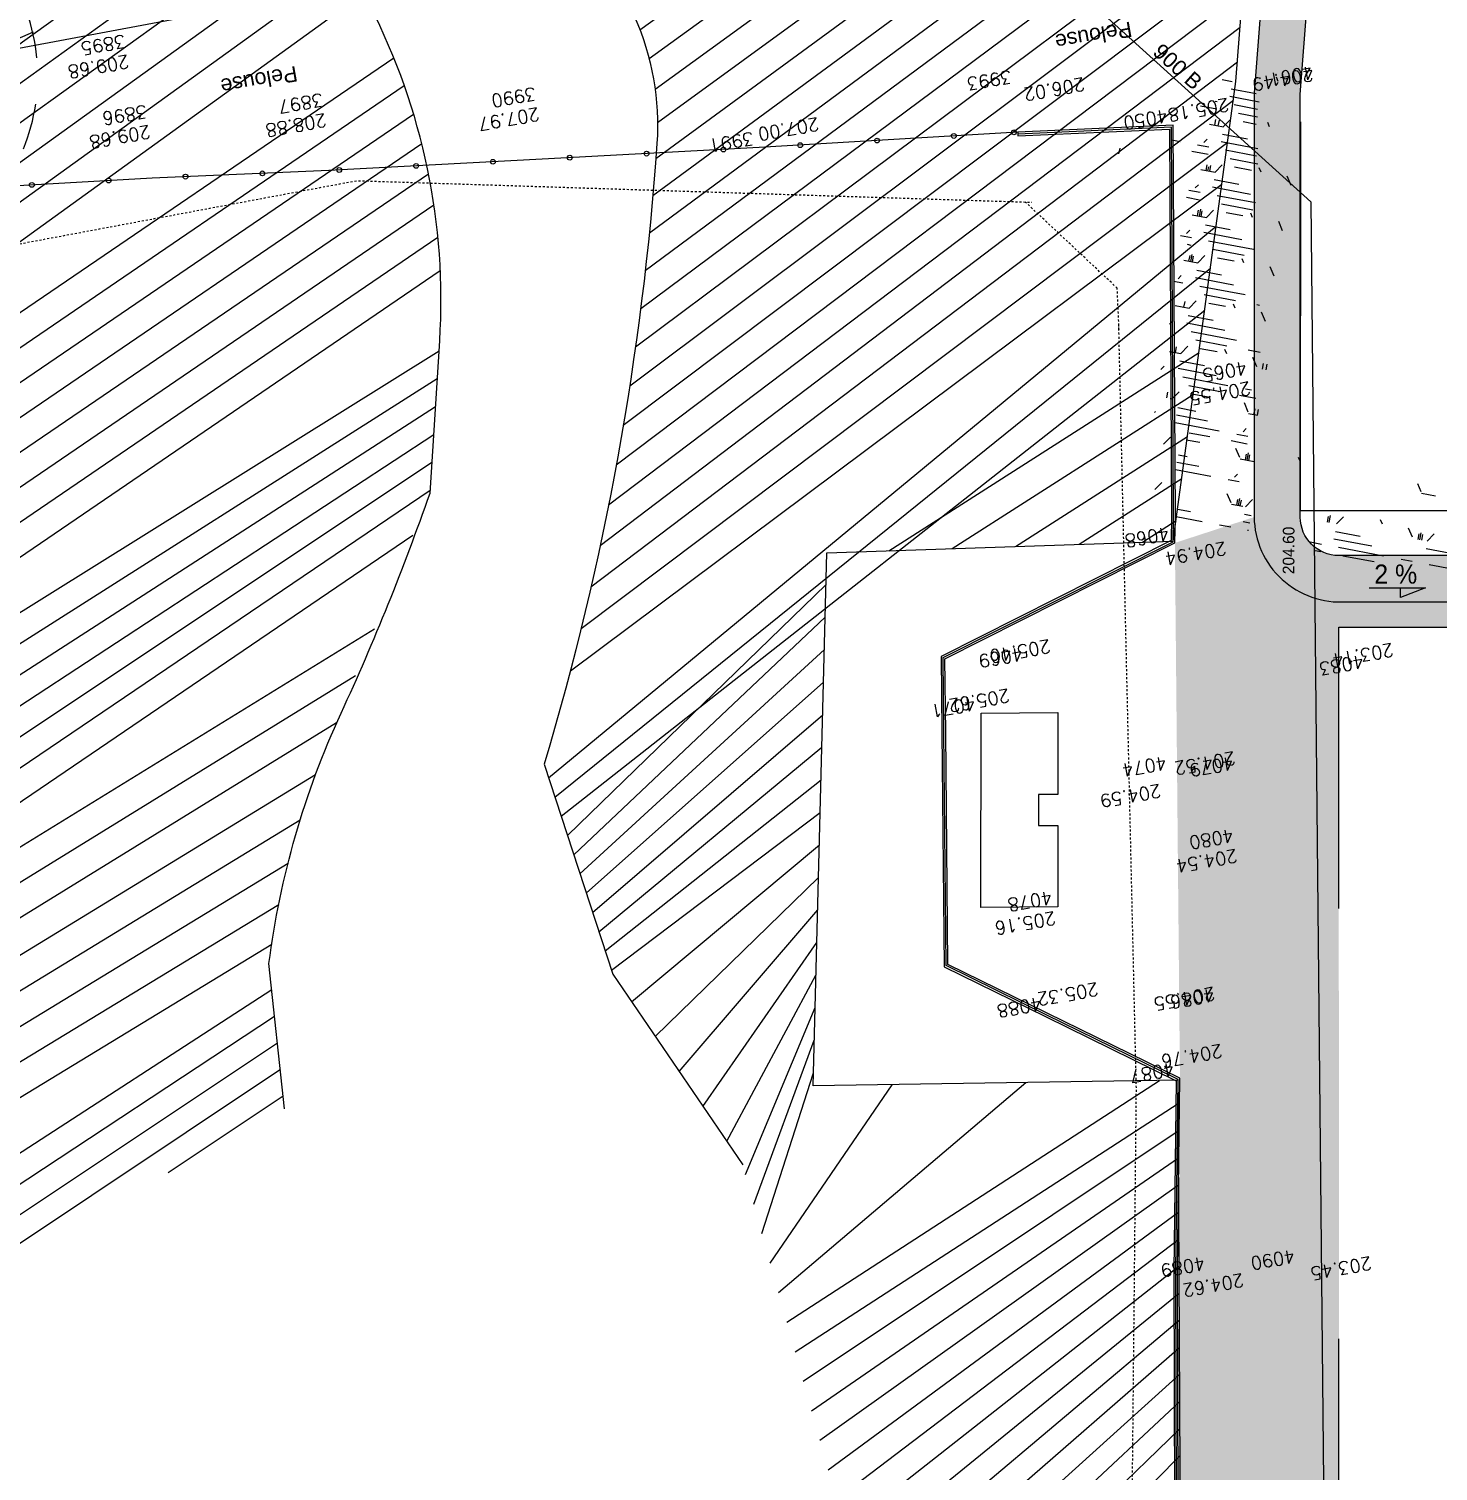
# Model space of a CAD drawing. Extents: x -2313930 to 3286427, y -3858277 to 2572692.
# Drawn here: x 421572 to 458203, y -364023 to -326535 of the extents above; entities that cross this region are included whole.
import ezdxf
from ezdxf.enums import TextEntityAlignment as Align
from ezdxf.lldxf.tags import DXFTag

# ---------------------------------------------------------------- set-up
doc = ezdxf.new("R2010")
doc.units = 0
doc.linetypes.add('STYLE_01', pattern=[0.41664, 0.20828, -0.20836])
doc.layers.add('_GAZELEC-RESERVATION 2', color=132, linetype='Continuous', lineweight=18)
doc.layers.add('Fond topo - P', color=252, linetype='Continuous', lineweight=50)
for name, color, linetype in [('AEP_SSL', 252, 'Continuous'), ('DWG_280-140115-P - ALTEA-CANA', 252, 'Continuous'), ('DWG_280-140115-P - G GEOM-BAT_HAC', 252, 'Continuous'), ('Fond topo - CLO_LEG', 252, 'Continuous'), ('Fond topo - CLO_MUR', 252, 'Continuous'), ('Fond topo - ESPACE_BOISE', 252, 'Continuous'), ('Fond topo - VEG', 252, 'Continuous'), ('Fond topo - VEG_TXT', 252, 'Continuous'), ('Fond topo - Z_500', 252, 'Continuous'), ('prlm-VRD', 2, 'Continuous'), ('SA - bât C', 252, 'Continuous'), ('SA - béton balayé', 252, 'Continuous'), ('SA - clôture', 252, 'DIVISE2'), ('SA - couvre sol', 252, 'Continuous'), ('SA - EBC', 252, 'Continuous'), ('SA - emmarchements', 252, 'Continuous'), ('SA - limite revêtement', 252, 'Continuous')]:
    doc.layers.add(name, color=color, linetype=linetype)
for name, color, linetype, plot in [('Fond topo - N', 252, 'Continuous', False), ('Fond topo - NCACHE', 252, 'Continuous', False), ('Fond topo - ZCACHE', 252, 'Continuous', False)]:
    doc.layers.add(name, color=color, linetype=linetype, plot=plot)
doc.styles.add('2000_ARIAL', font='arial.ttf', dxfattribs={"height": 0.400000006})
doc.styles.add('Arial', font='arial.ttf')
doc.styles.add('SIMPLEX', font='simplex_.ttf', dxfattribs={"height": 1.25})
doc.styles.add('Tronçons', font='arial.ttf', dxfattribs={"height": 0.25})
tags = doc.linetypes.add('DIVISE2', pattern=[15.874999761581421, 6.349999904632568, -3.174999952316284, 0, -3.174999952316284, 0, -3.174999952316284]).pattern_tags.tags
tags[14:15] = [DXFTag(74, 4), DXFTag(75, 0), DXFTag(340, '0'), DXFTag(46, 0.0), DXFTag(50, 0.0), DXFTag(44, 0.0), DXFTag(45, 0.0)]
tags[12:13] = [DXFTag(74, 4), DXFTag(75, 0), DXFTag(340, '0'), DXFTag(46, 0.0), DXFTag(50, 0.0), DXFTag(44, 0.0), DXFTag(45, 0.0)]
tags[10:11] = [DXFTag(74, 4), DXFTag(75, 0), DXFTag(340, '0'), DXFTag(46, 0.0), DXFTag(50, 0.0), DXFTag(44, 0.0), DXFTag(45, 0.0)]
tags[8:9] = [DXFTag(74, 4), DXFTag(75, 0), DXFTag(340, '0'), DXFTag(46, 0.0), DXFTag(50, 0.0), DXFTag(44, 0.0), DXFTag(45, 0.0)]
tags[6:7] = [DXFTag(74, 4), DXFTag(75, 0), DXFTag(340, '0'), DXFTag(46, 0.0), DXFTag(50, 0.0), DXFTag(44, 0.0), DXFTag(45, 0.0)]
tags[4:5] = [DXFTag(74, 4), DXFTag(75, 0), DXFTag(340, '0'), DXFTag(46, 0.0), DXFTag(50, 0.0), DXFTag(44, 0.0), DXFTag(45, 0.0)]
tags = doc.linetypes.add('L1', pattern=[1.0000000298023224, 0.6000000238418579, -0.4000000059604645]).pattern_tags.tags
tags[6:7] = [DXFTag(74, 4), DXFTag(75, 0), DXFTag(340, '0'), DXFTag(46, 0.0), DXFTag(50, 0.0), DXFTag(44, 0.0), DXFTag(45, 0.0)]
tags[4:5] = [DXFTag(74, 4), DXFTag(75, 0), DXFTag(340, '0'), DXFTag(46, 0.0), DXFTag(50, 0.0), DXFTag(44, 0.0), DXFTag(45, 0.0)]
tags = doc.linetypes.add('L16', pattern=[0.37500001490116125, 0.300000011920929, -0.07500000298023224]).pattern_tags.tags
tags[6:7] = [DXFTag(74, 4), DXFTag(75, 0), DXFTag(340, '0'), DXFTag(46, 0.0), DXFTag(50, 0.0), DXFTag(44, 0.0), DXFTag(45, 0.0)]
tags[4:5] = [DXFTag(74, 4), DXFTag(75, 0), DXFTag(340, '0'), DXFTag(46, 0.0), DXFTag(50, 0.0), DXFTag(44, 0.0), DXFTag(45, 0.0)]
pattern_1 = [(349.2763985886067, (-277130161.1279894, -473864756.7787022), (22.32856350872324, 117.9043497231417), [37.5000005625, -202.5000030375]), (79.27639858860677, (-277130147.3110734, -473864759.3953308), (-235.8086994462835, 44.65712701744649), [15.000000225, -105.000001575]), (79.27639858860677, (-277130138.0997961, -473864761.1397498), (-235.8086994462835, 44.65712701744649), [15.000000225, -105.000001575]), (79.27639858860677, (-277130142.7054347, -473864760.2675403), (-235.8086994462835, 44.65712701744649), [18.75000028125, -101.25000151875]), (112.9664661186067, (-277130151.916716, -473864758.5231205), (-191.1515722884832, 280.4658259369293), [12.00000018, -420.7461593111922]), (45.58633105860677, (-277130133.4941673, -473864762.0119574), (22.32856353476547, 117.9043498154048), [12.00000018, -420.7461593111923]), (45.58633105860677, (-277130124.2828801, -473864763.7563783), (22.32856353476547, 117.9043498154048), [26.00000039, -406.6661590999923]), (112.9664661186067, (-277130161.1279894, -473864756.7787022), (-191.1515722884832, 280.4658259369293), [26.00000039, -406.6661590999922]), (349.2763985886067, (-277130073.3609553, -473864750.4999832), (22.32856350872324, 117.9043497231417), [44.42455106636825, -195.5754525336318]), (349.2763985886067, (-277130085.1249766, -473864728.4255323), (22.32856350872324, 117.9043497231417), [82.81008944215131, -56.09585564143782, 43.07431864611476, -58.01973967029608]), (349.2763985886067, (-277130096.7337571, -473864706.3804808), (22.32856350872324, 117.9043497231417), [119.4799495921992, -46.28746189431191, 29.47870124218051, -44.75389087130835]), (349.2763985886067, (-277130108.4191755, -473864684.3209158), (22.32856350872324, 117.9043497231417), [100.4611429069171, -139.5388606930829]), (349.2763985886067, (-277130104.5097786, -473864665.2146754), (22.32856350872324, 117.9043497231417), [65.56973938354608, -174.4302642164539])]
pattern_2 = [(34.27639858860678, (-277130161.1279894, -473864756.7787022), (-42.238928459823, 61.97477650275113), [])]

# ---------------------------------------------------------------- blocks, each defined once
blk = doc.blocks.new('CLOLEG')
at = {"ltscale": 2}
blk.add_circle((0, 0), 0.0625, dxfattribs=at)
blk = doc.blocks.new('PTOPO')
at = {"layer": 'Fond topo - NCACHE', "style": 'SIMPLEX'}
blk.add_attdef('MAT', text='', height=0.34, dxfattribs=at).set_placement((0.09999999986030161, -0.09999999962747097), align=Align.TOP_LEFT)
at = {"layer": 'Fond topo - ZCACHE', "style": 'SIMPLEX'}
blk.add_attdef('ALT', (0.09999999986030161, 0.09999999962747097), '', height=0.34, dxfattribs=at)
blk = doc.blocks.new('VEG12')
at = {"ltscale": 2}
for p, q in [((0.01815258799999997, 0.057406781), (0.100441039, 0.47293725)), ((0.05749608, 0.253444298), (0.145517598, 0.414706841)), ((0.037902722, 0.15845596), (-0.06593155700000003, 0.344147082)), ((-0.158788295, 0.086017079), (-0.245985314, 0.284587218)), ((0.04981112299999996, 0.033821695), (0.391570728, 0.285894318)), ((0.143890955, 0.107467204), (0.230033352, 0.253971609)), ((0.2917471699999999, 0.208620217), (0.392372872, 0.233301274)), ((-0.05229389700000003, 0.02983962500000001), (-0.383643778, 0.204631851)), ((-0.25001839, 0.135126714), (-0.3755999820000001, 0.091127132)), ((0.122915307, -0.02992704099999999), (0.317230371, 0.05540147100000001)), ((-0.05265807700000003, -0.029192154), (-0.412380265, -0.256628677)), ((0.057557527, -0.01766878999999999), (0.411943876, -0.08413611500000001)), ((-0.09359106700000003, -0.049762263), (-0.2956446150000001, -0.04653133200000001)), ((0.01825986499999999, -0.057372749), (0.107637982, -0.4128258760000001)), ((0.184132294, -0.04763066399999999), (0.323120213, -0.192805613)), ((-0.151821475, -0.09483882200000002), (-0.2999525240000001, -0.315936062)), ((0.02259491799999996, -0.07955337300000001), (0.001649748999999978, -0.36183712)), ((0.05371548199999998, -0.188497704), (0.197263789, -0.356749422))]:
    blk.add_line(p, q, dxfattribs=at)
for start, end in [(90, 103.8461539085843), (62.30769199853572, 76.15384597947835), (117.6923078993823, 131.5384619204946), (34.61538499867542, 48.46153799321151), (145.3846149358338, 159.2307690506909), (6.923076979206323, 20.76923090842763), (173.0769230068974, 186.9230769931026), (339.2307689837768, 353.0769230207937), (200.7692310571047, 214.6153850641662), (311.5384620067885, 325.3846150013246), (228.4615380795054, 242.3076921006177), (283.8461540205217, 297.6923080014643), (256.1538460914157, 270)]:
    blk.add_arc((0, 0), 0.496982058, start, end, dxfattribs=at)
blk = doc.blocks.new('A$C1F970F0F')
at = {"layer": 'SA - béton balayé'}
h = blk.add_hatch(dxfattribs=at)
h.set_pattern_fill('BETON_BALAYE', color=256, scale=49.99999999999999, angle=-10.72360141139323, style=0, pattern_type=2)
h.set_pattern_definition([(349.2763985886067, (-277130161.1279894, -473864756.7787022), (117.3825536141096, 28.65896207176165), [749.9999999999999, -99.99999999999999, 250, -49.99999999999999]), (349.2763985886067, (-277130091.1375459, -473864744.5890418), (-36.75306622226226, 74.64222748057564), [150, -16.5, 299.9999999999999, -37.49999999999999]), (349.2763985886067, (-277130128.6565508, -473864719.6726964), (261.6928111209335, -15.46358973923611), [399.9999999999999, -69.99999999999999, 200, -49.99999999999999])])
edge = h.paths.add_edge_path()
edge.add_line((-3029.358420432381, 2725.663300409979), (-3176.503412120477, 2699.68824411886))
edge.add_line((-3176.503412120477, 2699.68824411886), (-3197.938926788104, 2817.762816654752))
edge.add_line((-3197.938926788104, 2817.762816654752), (-2585.414526747907, 2927.205998263748))
edge.add_line((-2585.414526747906, 2927.205998263748), (-2578.826355698741, 2888.03185968563))
edge.add_line((-2578.826355698741, 2888.03185968563), (-1904.134724859205, 2936.930201529326))
edge.add_line((-1904.134724859205, 2936.930201529326), (-556.7846852388789, 3176.476094804919))
edge.add_arc((-574.2892230096678, 3274.932131851878), 100.0000003678063, 280.0812987824421, 378.0302388281741)
edge.add_arc((1605.009413828708, 4000.887508871435), 2197.033974330638, 193.9407361550014, 198.4415558139132, ccw=False)
edge.add_line((-527.3118890800722, 3471.582166447442), (-688.4548001430187, 4457.417421807394))
edge.add_arc((-1789.293175567613, 4303.567778650573), 1111.537152553589, 7.955943186170549, 45.96465422619263)
edge.add_arc((19.33927830369248, 6251.945001042874), 1547.302139566071, 192.879059078743, 227.9674271135737, ccw=False)
edge.add_line((-1489.03695480859, 5907.060889278498), (-1560.044395075191, 6307.792480241876))
edge.add_line((-1560.044395075191, 6307.792480241875), (-1284.318385454477, 6356.528171834126))
edge.add_line((-1284.318385454477, 6356.528171834125), (-1215.319194815332, 5966.159823136683))
edge.add_arc((19.3392790080029, 6251.94500138343), 1267.302140410601, 193.0326782619799, 228.1653141634967)
edge.add_arc((-1789.293174348239, 4303.567779083163), 1391.537151259583, 7.955943178051314, 46.18746477798038, ccw=False)
edge.add_line((-411.1498586048565, 4496.172671736105), (-275.2797675438888, 3639.964293068523))
edge.add_arc((3153.449018752114, 4499.098145884332), 3534.726590138055, 194.066934089328, 205.9179933813439)
edge.add_arc((1360.60453142281, 3627.843744498979), 1541.393806160593, 205.917993299705, 223.4935397732298)
edge.add_arc((5328.644473156121, 7392.522830198402), 7011.142392459067, 223.4935397712739, 227.6166324867172)
edge.add_line((602.5175779411827, 2213.735113210599), (898.3231051051232, 2004.633868360899))
edge.add_line((898.3231051051231, 2004.633868360899), (847.6940603821262, 1728.843869632567))
edge.add_arc((1998.283496401869, 4025.384621252822), 2568.648569604794, 204.8031901930446, 243.3886814322684, ccw=False)
edge.add_arc((-512.7503180231788, 2859.286821588871), 199.9999996293523, 26.27723080957601, 100.08129874951)
edge.add_line((-547.7593932520969, 3056.198894580915), (-1889.254979973833, 2817.69386697183))
edge.add_line((-1889.254979973833, 2817.69386697183), (-1913.538162964921, 2815.933940840666))
edge.add_line((-1913.538162964921, 2815.933940840666), (-2036.659527240996, 1231.702232686619))
edge.add_line((-2036.659527240996, 1231.702232686619), (-2036.482519291774, 133.7400379066587))
edge.add_arc((-1936.482520511362, 133.7561594007732), 100.0000000799253, 180.0092369357546, 270.0092369145096)
edge.add_line((-1936.466399054336, 33.7561606747783), (-1436.448871649034, 33.83677102289278))
edge.add_line((-1436.448871649034, 33.83677102289275), (-1436.428442326689, -86.1632271734652))
edge.add_line((-1436.42844232669, -86.1632271734652), (-1936.447053287466, -86.24383772407744))
edge.add_arc((-1936.482520706155, 133.7561592480878), 219.9999998311147, 180.0092368832574, 270.00923697005237, ccw=False)
edge.add_line((-2156.482517686297, 133.7206921626651), (-2156.660235340263, 1236.084975973609))
edge.add_line((-2156.660235340263, 1236.084975973609), (-2034.581792946551, 2807.161291871891))
edge.add_line((-2034.581792946552, 2807.16129187189), (-3029.358420432381, 2725.663300409979))
at = {"layer": 'SA - couvre sol'}
h = blk.add_hatch(dxfattribs=at)
h.set_pattern_fill('PELOUSE6', color=256, scale=20.0000003, angle=-10.72360141139323, style=0, pattern_type=2)
h.set_pattern_definition(pattern_1)
h.paths.add_polyline_path([(-2366.563923125901, 1152.410825369882), (-2154.778392990708, 1260.303157702269), (-2156.660235340263, 1236.084975973609), (-2156.482517686297, 133.7206921626651), (-2362.355349701576, 66.64445949375352)])
h = blk.add_hatch(dxfattribs=at)
h.set_pattern_fill('PELOUSE6', color=256, scale=20.0000003, angle=-10.72360141139323, style=0, pattern_type=2)
h.set_pattern_definition(pattern_1)
edge = h.paths.add_edge_path()
edge.add_line((-1436.485980627572, 150.9094297133923), (-2036.485271620402, 150.8127445477839))
edge.add_arc((-1935.684869109216, 135.6827392505998), 101.9295747401602, 171.463706083994, 269.5606887767423)
edge.add_line((-1936.466399054336, 33.7561606747783), (-1436.448871649034, 33.83677102289278))
edge.add_line((-1436.448871649034, 33.83677102289275), (-1436.485980627572, 150.9094297133923))
h = blk.add_hatch(dxfattribs=at)
h.set_pattern_fill('PELOUSE6', color=256, scale=20.0000003, angle=-10.72360141139323, style=0, pattern_type=2)
h.set_pattern_definition(pattern_1)
edge = h.paths.add_edge_path()
edge.add_line((-1436.436374638143, -152.4417941906166), (-1436.428442326689, -86.1632271734652))
edge.add_line((-1436.42844232669, -86.1632271734652), (-1916.485773051513, -86.24061968725961))
edge.add_arc((-1932.866595032755, 136.795712090556), 223.6370645078426, 180.7878452576029, 274.20052574188594, ccw=False)
edge.add_line((-2156.482517680704, 133.7206889388272), (-2362.355349701576, 66.64445949375352))
edge.add_line((-2362.355349701576, 66.64445949375352), (-2349.271153305335, -1324.947472110108))
edge.add_line((-2349.271153305336, -1324.947472110108), (-2354.380672043289, -2128.62168543707))
edge.add_line((-2354.380672043289, -2128.62168543707), (-2353.485062038216, -2433.083717565489))
edge.add_line((-2353.485062038216, -2433.083717565489), (-2339.201980545698, -2630.06166699402))
edge.add_line((-2339.201980545698, -2630.06166699402), (-2041.839570230338, -3142.766350140962))
edge.add_line((-2041.839570230338, -3142.766350140962), (-2075.612496095913, -3643.213903501302))
edge.add_line((-2075.612496095913, -3643.213903501302), (-1546.020657386706, -3654.648744429584))
edge.add_line((-1546.020657386706, -3654.648744429584), (-979.1873878731271, -3664.755483349756))
edge.add_line((-979.1873878731271, -3664.755483349757), (-84.42998084004125, -3685.046773148744))
edge.add_line((-84.42998084004125, -3685.046773148744), (682.4529685832379, -3679.181903590445))
edge.add_line((682.4529685832379, -3679.181903590445), (791.9504749759282, -3679.181916322464))
edge.add_line((791.950474975928, -3679.181916322464), (791.9505814285395, -2763.73740140675))
edge.add_line((791.9505814285394, -2763.737401406749), (64.04726941291017, -2763.737316701473))
edge.add_line((64.04726941291017, -2763.737316701473), (63.95559276011527, -3125.546422612931))
edge.add_line((63.95559276011534, -3125.546422612931), (-571.0495579194114, -3125.546177910269))
edge.add_line((-571.0495579194115, -3125.546177910269), (-571.049393990074, -2552.441832430416))
edge.add_line((-571.049393990074, -2552.441832430416), (-751.0493939751154, -2552.441811556947))
edge.add_line((-751.0493939751154, -2552.441811556947), (-751.062315677529, -3052.459439947377))
edge.add_line((-751.062315677529, -3052.459439947377), (-1436.052058012675, -3052.449165683654))
edge.add_line((-1436.052058012675, -3052.449165683654), (-1936.049464888544, -2552.441673598721))
edge.add_line((-1936.049464888543, -2552.441673598721), (-1936.13813454332, -2002.433597755778))
edge.add_line((-1936.13813454332, -2002.433597755778), (-1936.31843997824, -884.0174126415334))
edge.add_line((-1936.31843997824, -884.0174126415334), (-1936.436368014047, -152.5224017608319))
edge.add_line((-1936.436368014047, -152.5224017608321), (-1436.436374638143, -152.4417941906166))
edge = h.paths.add_edge_path(flags=16)
edge.add_line((-2084.078473349013, -714.9903560899397), (-2083.952648206798, -530.4618468112326))
at = {"layer": 'SA - EBC'}
h = blk.add_hatch(dxfattribs=at)
h.set_pattern_fill('_USER', color=256, scale=74.99999999999999, angle=-325.7236014113932, style=0, pattern_type=0)
h.set_pattern_definition(pattern_2)
edge = h.paths.add_edge_path()
edge.add_line((-6380.366745524513, -2338.425892864678), (-6264.382088389636, -1261.879128604771))
edge.add_arc((-8056.564030597548, -1109.247026734414), 1798.669695218522, -4.867878193194572, 34.99278727741358)
edge.add_line((-6583.050211284762, -77.75795899612035), (-6777.554778163194, 920.8050105170822))
edge.add_line((-6777.554778163193, 920.8050105170822), (-8841.210683172874, 810.7117170478002))
edge.add_line((-8841.210683172874, 810.7117170478001), (-9066.430764202638, 1054.341424803315))
edge.add_line((-9066.430764202638, 1054.341424803315), (-9200.732878206167, 1276.237686397466))
edge.add_line((-9200.732878206167, 1276.237686397466), (-9215.227966098517, 1381.8038443222))
edge.add_line((-9215.227966098517, 1381.8038443222), (-9153.081651767654, 1528.146854366953))
edge.add_arc((-8759.908921935477, 1333.50854966994), 438.7127364677392, 77.94290000168593, 153.6625061913043, ccw=False)
edge.add_line((-8668.267801014865, 1762.543245291088), (-8534.005134275378, 1623.448132453152))
edge.add_line((-8534.005134275378, 1623.448132453152), (-8248.031661763425, 1441.544756548981))
edge.add_line((-8248.031661763427, 1441.544756548981), (-7855.495845982434, 1341.321950199894))
edge.add_line((-7855.495845982434, 1341.321950199894), (-7323.070638909227, 1307.770183732372))
edge.add_line((-7323.070638909226, 1307.770183732372), (-6865.558068881049, 1322.792115619964))
edge.add_arc((-3264.256657666492, -41.8706977304812), 3851.19156217365, 147.2647305543028, 159.2464973951671, ccw=False)
edge.add_line((-6503.794535057134, 2040.692816174506), (-6236.131093676152, 2457.057480180494))
edge.add_line((-6236.131093676152, 2457.057480180494), (-5806.95964030603, 2928.900990018032))
edge.add_arc((-5541.395022304517, 2687.35320844028), 358.9845360449703, 12.787998054275079, 137.7115012877877, ccw=False)
edge.add_line((-5191.314831544733, 2766.812362293308), (-4957.547667248313, 2215.62441961903))
edge.add_line((-4957.547667248313, 2215.62441961903), (-4453.978092088548, 1461.842562723225))
edge.add_arc((-5946.780405315486, 698.3119081539749), 1676.7342684047, -3.6281981681722755, 27.088596234188913, ccw=False)
edge.add_line((-4273.406806751298, 592.2053272253171), (-4298.514161633499, 196.2451054340372))
edge.add_line((-4298.514161633499, 196.2451054340372), (-4569.894066815068, -468.5241287518014))
edge.add_arc((-2503.085063454572, -1312.261176615308), 2232.395946580586, 157.7931582211728, 172.6539998987617)
edge.add_line((-4717.157746759734, -1026.8249922289), (-4676.430217500433, -1404.03939546651))
edge.add_line((-4676.430217500434, -1404.03939546651), (-6380.366745524513, -2338.425892864678))
h = blk.add_hatch(dxfattribs=at)
h.set_pattern_fill('_USER', color=256, scale=74.99999999999999, angle=-325.7236014113932, style=0, pattern_type=0)
h.set_pattern_definition(pattern_2)
edge = h.paths.add_edge_path()
edge.add_line((-3485.454021086773, -1550.205368899903), (-3823.612946341639, -1054.646572277778))
edge.add_line((-3823.612946341639, -1054.646572277778), (-4001.915317964655, -508.629041198985))
edge.add_arc((-11137.4292719389, 1621.757274651783), 7446.75132135654, 343.3764256441302, 356.019696634384)
edge.add_arc((-4395.584588756053, 1152.650497223759), 688.6057990402426, -3.980303325165156, 24.11154436258338)
edge.add_line((-3767.05834739952, 1433.955865832297), (-3947.535748201897, 1837.20015108976))
edge.add_arc((-3592.716787666443, 2077.686261121709), 428.637450386406, 140.4818313585681, 214.1282929625813, ccw=False)
edge.add_line((-3923.377508057015, 2350.438074796848), (-3561.111317295466, 2595.948336868619))
edge.add_line((-3561.111317295465, 2595.94833686862), (-2989.315608528075, 2688.801810490864))
edge.add_line((-2989.315608528075, 2688.801810490864), (-2087.887289186814, 2754.132916198441))
edge.add_line((-2087.887289186814, 2754.132916198441), (-2203.576816651376, 1265.528410746998))
edge.add_line((-2203.576816651376, 1265.528410746998), (-2366.738470338825, 71.49886936971916))
edge.add_line((-2366.738470338825, 71.49886936971939), (-3266.984558575535, 41.00736666291803))
edge.add_line((-3266.984558575536, 41.00736666291812), (-3302.704370235085, -1344.948915855026))
edge.add_line((-3302.704370235085, -1344.948915855026), (-2354.332626501975, -1330.027725713929))
edge.add_line((-2354.332626501975, -1330.027725713929), (-2347.192680602993, -2675.950384440612))
edge.add_line((-2347.192680602993, -2675.950384440612), (-2606.784131328517, -4694.405632076506))
edge.add_line((-2606.784131328517, -4694.405632076506), (-3485.454021086773, -1550.205368899903))
at = {"layer": 'AEP_SSL', "elevation": 9.999999999999998e-08, "flags": 128}
blk.add_lwpolyline([(-5859.387270895076, 1261.049070015804), (-4528.821963781957, 1510.366913031162), (-2554.95676399837, 1447.318525268213), (-2009.46431272992, 953.3121996921549), (-1974.130445357614, -2549.104167440536), (-1760.191604675106, -3033.974676226209), (-1600.127185498399, -3169.916464212493), (-1007.958216168089, -3359.143878629571), (-742.7402135561805, -3373.227271705965), (185.7644486929067, -3466.149391532337), (1457.680139553027, -3407.246855666408), (3098.737656271729, -3442.411852942929), (4165.909978031491, -3426.731274088185), (4366.116630586753, -3387.312489108264), (5044.428961021786, -3091.927656257742), (5412.289028469191, -2796.609514369696), (5536.700633028197, -2598.110987192279), (5703.441363650248, 1048.232751273365)], dxfattribs=at)
at = {"layer": 'DWG_280-140115-P - ALTEA-CANA', "linetype": 'STYLE_01', "ltscale": 25}
for p, q in [((-2512.349944557967, 728.8399829305316), (-2751.164997016408, 952.635439369024)), ((-2507.480755115627, 621.1345183952075), (-2512.349944557967, 728.8399829305316))]:
    blk.add_line(p, q, dxfattribs=at)
at = {"layer": 'DWG_280-140115-P - ALTEA-CANA', "linetype": 'STYLE_01', "ltscale": 25, "elevation": 9.999999999999998e-08, "flags": 128}
for points in [[(-9673.87920769039, 547.4045807760062), (-8489.46299064909, 619.8780719410371), (-7395.034456358277, 689.6887399270122), (-5805.537920124003, 761.5473012506997), (-4489.222071164417, 1008.209530531864), (-2734.626624463294, 952.1066275867419)], [(-2509.139739827934, 633.9237704385353), (-2463.392485800882, -1353.349090902843), (-2476.283571724054, -2650.801245183888)]]:
    blk.add_lwpolyline(points, dxfattribs=at)
at = {"layer": 'DWG_280-140115-P - G GEOM-BAT_HAC', "linetype": 'Continuous', "ltscale": 127, "elevation": 9.999999999999998e-08, "flags": 128}
blk.add_lwpolyline([(-2666.893728793833, -879.5419493162916), (-2866.890016368856, -880.7605339141885), (-2865.782763334212, -375.7195591828944), (-2666.37528137696, -374.5045621006245), (-2666.594005864084, -587.5715374799937), (-2716.593979343063, -587.5202098361995), (-2716.676103588519, -667.520167684015), (-2666.676130012487, -667.5714954409765)], close=True, dxfattribs=at)
at = {"layer": 'Fond topo - CLO_LEG', "ltscale": 2, "flags": 128}
blk.add_lwpolyline([(-2770.693955491758, 1134.327748917112), (-2932.930942236429, 1124.688571749688), (-3442.773642487477, 1093.95721088147), (-4006.718305768365, 1064.145980629706), (-4561.360041299861, 1034.402039498342), (-5021.101122652195, 1015.066574818451), (-6082.06827237176, 954.1450306538593), (-7432.492633125402, 889.4087992257414), (-7990.633685821034, 851.5241849969016)], dxfattribs=at)
at = {"layer": 'Fond topo - CLO_MUR', "ltscale": 2, "flags": 128}
for points in [[(-2770.693955491758, 1134.327748917112), (-2770.246945836416, 1124.33774497859), (-2376.505580202987, 1141.955973105528), (-2370.858882004427, 132.7950562811434), (-2372.216760821258, 72.87350871837901), (-2970.041152212556, -228.3279650237577), (-2968.114736780709, -425.545350262948), (-2962.160784171858, -1035.083121969763), (-2699.02112019731, -1164.317530017296), (-2359.346370628612, -1331.140214879004), (-2365.276459123148, -1824.11421697326), (-2363.483997076953, -2433.460485748968), (-2349.009054604905, -2633.084388078325), (-2052.022564631858, -3145.140919069312), (-2085.619283793271, -3642.977439282888)], [(-2075.612496113242, -3643.213903592808), (-2041.839570230338, -3142.766350140962), (-2339.201980545698, -2630.06166699402), (-2353.485062038216, -2433.083717565489), (-2355.276282145416, -1824.159653195483), (-2349.271153305336, -1324.947472110108), (-2694.612828330381, -1155.341619928544), (-2952.221449520961, -1028.823643842143), (-2958.115213768472, -425.4476749655073), (-2959.980808916965, -234.4567862856961), (-2362.355349701576, 66.64445949375352), (-2360.858247987919, 132.709740436252), (-2366.563923125901, 1152.410825369882), (-2770.693955491758, 1134.327748917112)]]:
    blk.add_lwpolyline(points, dxfattribs=at)
at = {"layer": 'Fond topo - CLO_MUR', "linetype": 'L16', "ltscale": 2, "flags": 128}
blk.add_lwpolyline([(-2080.60114914922, -3642.877242218156), (-2046.931067488289, -3143.953634594306), (-2344.105517589857, -2631.573027675597), (-2358.484529574914, -2433.272101748734), (-2360.276370651611, -1824.136935175878), (-2354.308761969747, -1328.043843446637), (-2696.816974209428, -1159.829574935832), (-2957.191116837745, -1031.9533828602), (-2963.114975320343, -425.496512605563), (-2965.010980619178, -231.3923756918152), (-2367.286055296076, 69.75898392305464), (-2365.858564970522, 132.7523983064463), (-2371.534751615918, 1147.183399181121), (-2770.47045070741, 1129.332746719086)], dxfattribs=at)
at = {"layer": 'Fond topo - ESPACE_BOISE', "linetype": 'L1', "ltscale": 2, "flags": 128}
for points in [[(-4676.430217500434, -1404.03939546651), (-4717.157746759734, -1026.8249922289, -0.07630389513887255), (-4529.608017431761, -375.8871171915546, 0.02448427011239827), (-4298.514161633499, 196.2451054340372), (-4273.406806751298, 592.2053272253171, 0.1348356330637854), (-4453.978092088548, 1461.842562723225), (-4962.162115509166, 2222.531682356892), (-5191.314831544733, 2766.812362293308, 0.6134800698962541), (-5811.917332322711, 2923.335362247578), (-6236.131093676152, 2457.057480180494), (-6503.794535057134, 2040.692816174506, 0.05232800396274189), (-6865.558068881049, 1322.792115619964), (-7323.070638909226, 1307.770183732372), (-7855.495845982434, 1341.321950199894), (-8248.031661763427, 1441.544756548981), (-8534.005134275378, 1623.448132453152), (-8588.992731775264, 1689.077818834596), (-8668.267801014865, 1762.543245291088, 0.3429596859993066), (-9153.081651767654, 1528.146854366953), (-9215.227966098517, 1381.8038443222), (-9200.732878206167, 1276.237686397466), (-9066.430764202638, 1054.341424803315), (-8841.210683172874, 810.7117170478001), (-7096.794899168434, 910.5071167365686), (-6778.520798702278, 925.7644434328279), (-6583.050211284762, -77.75795899612035, -0.1757001840425524), (-6264.382088389636, -1261.879128604771), (-6380.366745524513, -2338.425892864678)], [(-2606.784131328517, -4694.405632076506), (-2347.192680602993, -2675.950384440612), (-2354.244611449896, -1330.026340920278), (-3302.704370235085, -1344.948915855026), (-3266.984558575536, 41.00736666291812), (-2366.738470338825, 71.49886936971939), (-2203.576816651376, 1265.528410746998), (-2087.887289186814, 2754.132916198441), (-2989.315608528075, 2688.801810490864), (-3561.111317295465, 2595.94833686862), (-3923.377508057015, 2350.438074796848, 0.3328808998432236), (-3947.535748201897, 1837.20015108976), (-3767.05834739952, 1433.955865832297, -0.1231913838514087), (-3708.639726442821, 1104.851934344662, -0.05522270901451855), (-4001.915317964655, -508.629041198985), (-3823.612946341639, -1054.646572277778), (-3485.454021086773, -1550.205368899903)]]:
    blk.add_lwpolyline(points, format="xyb", dxfattribs=at)
at = {"layer": 'SA - clôture', "ltscale": 0.1000000014901161, "elevation": 9.999999999999998e-08, "flags": 128}
for points in [[(-2035.931134347619, 1160.818575392828), (-2036.485271620402, 150.8127445477839), (-1436.485279463438, 150.9094298201173)], [(-1936.318440092622, -884.017412619872), (-1936.436368014047, -152.5224017608321), (-1436.436374638143, -152.4417941906166)]]:
    blk.add_lwpolyline(points, dxfattribs=at)
at = {"layer": 'SA - clôture', "ltscale": 0.1000000014901161, "flags": 128}
blk.add_lwpolyline([(-751.0493939751154, -2552.441811556947), (-751.062315677529, -3052.459439947377), (-1436.049651133349, -3052.451572508446), (-1936.049464888543, -2552.441673598721), (-1936.138133232223, -2002.44167646738)], dxfattribs=at)
at = {"layer": 'SA - emmarchements', "elevation": 9.999999999999998e-08, "flags": 128}
blk.add_lwpolyline([(-1857.75415880428, -50.33943204616406), (-1711.309864744871, -49.80213262194655), (-1775.945174216452, -74.97871370020476), (-1776.036674897529, -50.03961313891892)], dxfattribs=at)
at = {"layer": 'SA - limite revêtement', "elevation": 9.999999999999998e-08, "flags": 128}
blk.add_lwpolyline([(-1436.448871649034, 33.83677102289275), (-1936.466399054336, 33.7561606747783, -0.4142135620469812), (-2036.482519291774, 133.7400379066588), (-2036.659527327642, 1231.70223222909), (-1913.538162964921, 2815.933940840666), (-1889.254979973833, 2817.69386697183), (-547.7593932520969, 3056.198894580915, -0.3336449630277845), (-333.4178316771334, 2947.829800860764, 0.1988934486659822), (1104.398889199973, 1617.718371132152)], format="xyb", dxfattribs=at)
at = {"layer": 'SA - limite revêtement', "flags": 128}
blk.add_lwpolyline([(-3696.960322489261, 2607.813573879973), (-3596.519328671287, 2625.544116060807), (-3029.358420432381, 2725.663300409979), (-2034.581792946552, 2807.16129187189), (-2156.660235340263, 1236.084975973609), (-2156.482517686297, 133.7206921626651, 0.431768597524278), (-1916.485773051513, -86.2406196872596), (-1436.42844232669, -86.1632271734652)], format="xyb", dxfattribs=at)
at = {"layer": 'Fond topo - CLO_LEG', "ltscale": 2}
for p, xscale, yscale, zscale, rotation in [((-2936.932395178956, 1124.447379370335), 100, 100, 100, 183.4493962247088), ((-2780.696999331216, 1133.733426407717), 100, 100, 100, 183.4493962247088), ((-3535.884310127812, 1089.035196935329), 99.99999999999999, 99.99999999999999, 99.99999999999999, 183.0259517489905), ((-3336.207726096362, 1100.380595249086), 100, 100, 100, 183.4493962247088), ((-3136.570060583241, 1112.413987346799), 100, 100, 100, 183.4493962247088), ((-4334.755562027707, 1046.554226942391), 99.99999999999996, 99.99999999999996, 99.99999999999996, 183.0696777726115), ((-4135.04253204712, 1057.264298405554), 99.99999999999996, 99.99999999999996, 99.99999999999996, 183.0696777726115), ((-3935.326601038686, 1067.919887276041), 99.99999999999999, 99.99999999999999, 99.99999999999999, 183.0259517489905), ((-3735.605455694858, 1078.477542079427), 99.99999999999999, 99.99999999999999, 99.99999999999999, 183.0259517489905), ((-5133.83783079465, 1008.593146988911), 99.99999999999997, 99.99999999999997, 99.99999999999997, 183.2863587261946), ((-4934.100442554452, 1018.725587709203), 99.99999999999999, 99.99999999999999, 99.99999999999999, 182.4082860432382), ((-4734.27708986073, 1027.129616752601), 99.99999999999999, 99.99999999999999, 99.99999999999999, 182.4082860432382), ((-4534.468592025623, 1035.844155387722), 99.99999999999996, 99.99999999999996, 99.99999999999996, 183.0696777726115), ((-5333.508929492949, 997.1278798618182), 99.99999999999997, 99.99999999999997, 99.99999999999997, 183.2863587261946)]:
    blk.add_blockref('CLOLEG', p, dxfattribs=dict(at, xscale=xscale, yscale=yscale, zscale=zscale, rotation=rotation))
at = {"layer": 'Fond topo - P', "ltscale": 2}
ref = blk.add_blockref('PTOPO', (-5075.994046837707, 1346.463971651331), dxfattribs=dict(at, xscale=99.99999999999994, yscale=99.99999999999994, zscale=99.99999999999994, rotation=190.0656205306617))
ref.add_attrib('MAT', '3895', dxfattribs={"layer": 'Fond topo - N', "color": 0, "ltscale": 2, "height": 33.99999999999999, "rotation": 190.0656204987762, "style": 'SIMPLEX'}).set_placement((-5087.587888669607, 1354.56229440169), align=Align.TOP_LEFT)
ref.add_attrib('ALT', '209.68', (-5084.092369601064, 1334.870129750802), dxfattribs={"layer": 'Fond topo - Z_500', "color": 0, "ltscale": 2, "height": 33.99999999999999, "rotation": 190.0656204987762, "style": 'SIMPLEX'})
ref = blk.add_blockref('PTOPO', (-2772.69161609666, 1254.311120401665), dxfattribs=dict(at, xscale=99.99999999999994, yscale=99.99999999999994, zscale=99.99999999999994, rotation=190.0656205306617))
ref.add_attrib('MAT', '3993', dxfattribs={"layer": 'Fond topo - N', "color": 0, "ltscale": 2, "height": 33.99999999999999, "rotation": 190.0656204987762, "style": 'SIMPLEX'}).set_placement((-2784.28545792856, 1262.409443152023), align=Align.TOP_LEFT)
ref.add_attrib('ALT', '206.02', (-2599.675619175712, 1276.04358777275), dxfattribs={"layer": 'Fond topo - Z_500', "color": 0, "ltscale": 2, "height": 33.99999999999999, "rotation": 190.0656204987762, "style": 'SIMPLEX'})
ref = blk.add_blockref('PTOPO', (-1986.384108601361, 1265.267757424566), dxfattribs=dict(at, xscale=99.99999999999994, yscale=99.99999999999994, zscale=99.99999999999994, rotation=190.0656205306617))
ref.add_attrib('MAT', '4061', dxfattribs={"layer": 'Fond topo - N', "color": 0, "ltscale": 2, "height": 33.99999999999999, "rotation": 190.0656204987762, "style": 'SIMPLEX'}).set_placement((-1997.97795043326, 1273.366080174925), align=Align.TOP_LEFT)
ref.add_attrib('ALT', '204.49', (-2006.352905099102, 1301.362800395102), dxfattribs={"layer": 'Fond topo - Z_500', "color": 0, "ltscale": 2, "height": 33.99999999999999, "rotation": 190.0656204987762, "style": 'SIMPLEX'})
ref = blk.add_blockref('PTOPO', (-4009.067684812349, 1210.127076853374), dxfattribs=dict(at, xscale=99.99999999999994, yscale=99.99999999999994, zscale=99.99999999999994, rotation=190.0656205306617))
ref.add_attrib('MAT', '3990', dxfattribs={"layer": 'Fond topo - N', "color": 0, "ltscale": 2, "height": 33.99999999999999, "rotation": 190.0656204987762, "style": 'SIMPLEX'}).set_placement((-4020.661526621372, 1218.225399599401), align=Align.TOP_LEFT)
ref.add_attrib('ALT', '207.97', (-4017.166007535498, 1198.533235040019), dxfattribs={"layer": 'Fond topo - Z_500', "color": 0, "ltscale": 2, "height": 33.99999999999999, "rotation": 190.0656204987762, "style": 'SIMPLEX'})
ref = blk.add_blockref('PTOPO', (-5020.237423608396, 1164.064071506605), dxfattribs=dict(at, xscale=99.99999999999994, yscale=99.99999999999994, zscale=99.99999999999994, rotation=190.0656205306617))
ref.add_attrib('MAT', '3896', dxfattribs={"layer": 'Fond topo - N', "color": 0, "ltscale": 2, "height": 33.99999999999999, "rotation": 190.0656204987762, "style": 'SIMPLEX'}).set_placement((-5031.831265440296, 1172.162394256964), align=Align.TOP_LEFT)
ref.add_attrib('ALT', '209.68', (-5028.335746331546, 1152.47022969325), dxfattribs={"layer": 'Fond topo - Z_500', "color": 0, "ltscale": 2, "height": 33.99999999999999, "rotation": 190.0656204987762, "style": 'SIMPLEX'})
ref = blk.add_blockref('PTOPO', (-4562.605419745576, 1194.397192905829), dxfattribs=dict(at, xscale=99.99999999999994, yscale=99.99999999999994, zscale=99.99999999999994, rotation=190.0656205306617))
ref.add_attrib('MAT', '3897', dxfattribs={"layer": 'Fond topo - N', "color": 0, "ltscale": 2, "height": 33.99999999999999, "rotation": 190.0656204987762, "style": 'SIMPLEX'}).set_placement((-4574.199261577476, 1202.495515656188), align=Align.TOP_LEFT)
ref.add_attrib('ALT', '208.88', (-4570.703742491602, 1182.803351096806), dxfattribs={"layer": 'Fond topo - Z_500', "color": 0, "ltscale": 2, "height": 33.99999999999999, "rotation": 190.0656204987762, "style": 'SIMPLEX'})
ref = blk.add_blockref('PTOPO', (-2366.563923125901, 1152.410825369882), dxfattribs=dict(at, xscale=99.99999999999994, yscale=99.99999999999994, zscale=99.99999999999994, rotation=190.0656205306617))
ref.add_attrib('MAT', '4050', dxfattribs={"layer": 'Fond topo - N', "color": 0, "ltscale": 2, "height": 33.99999999999999, "rotation": 190.0656204987762, "style": 'SIMPLEX'}).set_placement((-2378.157765009788, 1160.509147845723), align=Align.TOP_LEFT)
ref.add_attrib('ALT', '205.18', (-2225.120413811616, 1222.69942942218), dxfattribs={"layer": 'Fond topo - Z_500', "color": 0, "ltscale": 2, "height": 33.99999999999999, "rotation": 190.0656204987762, "style": 'SIMPLEX'})
ref = blk.add_blockref('PTOPO', (-3442.773642487477, 1093.95721088147), dxfattribs=dict(at, xscale=99.99999999999994, yscale=99.99999999999994, zscale=99.99999999999994, rotation=190.0656205306617))
ref.add_attrib('MAT', '3991', dxfattribs={"layer": 'Fond topo - N', "color": 0, "ltscale": 2, "height": 33.99999999999999, "rotation": 190.0656204987762, "style": 'SIMPLEX'}).set_placement((-3454.367484319376, 1102.055533631829), align=Align.TOP_LEFT)
ref.add_attrib('ALT', '207.00', (-3290.672277990606, 1172.605544149393), dxfattribs={"layer": 'Fond topo - Z_500', "color": 0, "ltscale": 2, "height": 33.99999999999999, "rotation": 190.0656204987762, "style": 'SIMPLEX'})
ref = blk.add_blockref('PTOPO', (-2160.637598193992, 497.2529087524099), dxfattribs=dict(at, xscale=99.99999999999994, yscale=99.99999999999994, zscale=99.99999999999994, rotation=190.0656205306617))
ref.add_attrib('MAT', '4065', dxfattribs={"layer": 'Fond topo - N', "color": 0, "ltscale": 2, "height": 33.99999999999999, "rotation": 190.0656204987762, "style": 'SIMPLEX'}).set_placement((-2172.231440037674, 505.351231315425), align=Align.TOP_LEFT)
ref.add_attrib('ALT', '204.55', (-2168.735920917143, 485.6590669390544), dxfattribs={"layer": 'Fond topo - Z_500', "color": 0, "ltscale": 2, "height": 33.99999999999999, "rotation": 190.0656204987762, "style": 'SIMPLEX'})
ref = blk.add_blockref('PTOPO', (-2362.355349701576, 66.64445949375352), dxfattribs=dict(at, xscale=99.99999999999994, yscale=99.99999999999994, zscale=99.99999999999994, rotation=190.0656205306617))
ref.add_attrib('MAT', '4068', dxfattribs={"layer": 'Fond topo - N', "color": 0, "ltscale": 2, "height": 33.99999999999999, "rotation": 190.0656204987762, "style": 'SIMPLEX'}).set_placement((-2373.949191562588, 74.74278196526274), align=Align.TOP_LEFT)
ref.add_attrib('ALT', '204.94', (-2231.860036944439, 69.68445396118761), dxfattribs={"layer": 'Fond topo - Z_500', "color": 0, "ltscale": 2, "height": 33.99999999999999, "rotation": 190.0656204987762, "style": 'SIMPLEX'})
ref = blk.add_blockref('PTOPO', (-2743.036468288493, -246.2908159141584), dxfattribs=dict(at, xscale=99.99999999999994, yscale=99.99999999999994, zscale=99.99999999999994, rotation=190.0656205306617))
ref.add_attrib('MAT', '4069', dxfattribs={"layer": 'Fond topo - N', "color": 0, "ltscale": 2, "height": 33.99999999999999, "rotation": 190.0656204987762, "style": 'SIMPLEX'}).set_placement((-2754.630310120393, -238.1924931637994), align=Align.TOP_LEFT)
ref.add_attrib('ALT', '205.40', (-2688.682434284822, -184.7648743732285), dxfattribs={"layer": 'Fond topo - Z_500', "color": 0, "ltscale": 2, "height": 33.99999999999999, "rotation": 190.0656204987762, "style": 'SIMPLEX'})
ref = blk.add_blockref('PTOPO', (-1857.038790635201, -265.8923247212117), dxfattribs=dict(at, xscale=99.99999999999994, yscale=99.99999999999994, zscale=99.99999999999994, rotation=190.0656205306617))
ref.add_attrib('MAT', '4083', dxfattribs={"layer": 'Fond topo - N', "color": 0, "ltscale": 2, "height": 33.99999999999999, "rotation": 190.0656204987762, "style": 'SIMPLEX'}).set_placement((-1868.632632593265, -257.794002136535), align=Align.TOP_LEFT)
ref.add_attrib('ALT', '203.14', (-1797.384927396541, -194.2911955071978), dxfattribs={"layer": 'Fond topo - Z_500', "color": 0, "ltscale": 2, "height": 33.99999999999999, "rotation": 190.0656204987762, "style": 'SIMPLEX'})
ref = blk.add_blockref('PTOPO', (-2865.782763260035, -375.7195592917294), dxfattribs=dict(at, xscale=99.99999999999994, yscale=99.99999999999994, zscale=99.99999999999994, rotation=190.0656205306617))
ref.add_attrib('MAT', '4071', dxfattribs={"layer": 'Fond topo - N', "color": 0, "ltscale": 2, "height": 33.99999999999999, "rotation": 190.0656204987762, "style": 'SIMPLEX'}).set_placement((-2877.376605091934, -367.6212365413705), align=Align.TOP_LEFT)
ref.add_attrib('ALT', '205.62', (-2795.094018734411, -313.0794604420942), dxfattribs={"layer": 'Fond topo - Z_500', "color": 0, "ltscale": 2, "height": 33.99999999999999, "rotation": 190.0656204987762, "style": 'SIMPLEX'})
ref = blk.add_blockref('PTOPO', (-2195.072427789321, -530.1006183413047), dxfattribs=dict(at, xscale=99.99999999999994, yscale=99.99999999999994, zscale=99.99999999999994, rotation=190.0656205306617))
ref.add_attrib('MAT', '4079', dxfattribs={"layer": 'Fond topo - N', "color": 0, "ltscale": 2, "height": 33.99999999999999, "rotation": 190.0656204987762, "style": 'SIMPLEX'}).set_placement((-2206.666269621221, -522.0022955909457), align=Align.TOP_LEFT)
ref.add_attrib('ALT', '204.52', (-2208.100746732588, -475.6759556496616), dxfattribs={"layer": 'Fond topo - Z_500', "color": 0, "ltscale": 2, "height": 33.99999999999999, "rotation": 190.0656204987762, "style": 'SIMPLEX'})
ref = blk.add_blockref('PTOPO', (-2369.239783258628, -529.4731028706196), dxfattribs=dict(at, xscale=99.99999999999994, yscale=99.99999999999994, zscale=99.99999999999994, rotation=190.0656205306617))
ref.add_attrib('MAT', '4074', dxfattribs={"layer": 'Fond topo - N', "color": 0, "ltscale": 2, "height": 33.99999999999999, "rotation": 190.0656204987762, "style": 'SIMPLEX'}).set_placement((-2380.833625090528, -521.3747801202607), align=Align.TOP_LEFT)
ref.add_attrib('ALT', '204.59', (-2401.699410098974, -560.6320216512353), dxfattribs={"layer": 'Fond topo - Z_500', "color": 0, "ltscale": 2, "height": 33.99999999999999, "rotation": 190.0656204987762, "style": 'SIMPLEX'})
ref = blk.add_blockref('PTOPO', (-2195.200516441831, -717.9487201732302), dxfattribs=dict(at, xscale=99.99999999999994, yscale=99.99999999999994, zscale=99.99999999999994, rotation=190.0656205306617))
ref.add_attrib('MAT', '4080', dxfattribs={"layer": 'Fond topo - N', "color": 0, "ltscale": 2, "height": 33.99999999999999, "rotation": 190.0656204987762, "style": 'SIMPLEX'}).set_placement((-2206.794358273731, -709.8503974228712), align=Align.TOP_LEFT)
ref.add_attrib('ALT', '204.54', (-2203.298839164981, -729.5425619865857), dxfattribs={"layer": 'Fond topo - Z_500', "color": 0, "ltscale": 2, "height": 33.99999999999999, "rotation": 190.0656204987762, "style": 'SIMPLEX'})
ref = blk.add_blockref('PTOPO', (-2666.893728684999, -879.5419492421149), dxfattribs=dict(at, xscale=99.99999999999994, yscale=99.99999999999994, zscale=99.99999999999994, rotation=190.0656205306617))
ref.add_attrib('MAT', '4078', dxfattribs={"layer": 'Fond topo - N', "color": 0, "ltscale": 2, "height": 33.99999999999999, "rotation": 190.0656204987762, "style": 'SIMPLEX'}).set_placement((-2678.487570516898, -871.4436264917558), align=Align.TOP_LEFT)
ref.add_attrib('ALT', '205.16', (-2674.992051425478, -891.1357911469763), dxfattribs={"layer": 'Fond topo - Z_500', "color": 0, "ltscale": 2, "height": 33.99999999999999, "rotation": 190.0656204987762, "style": 'SIMPLEX'})
ref = blk.add_blockref('PTOPO', (-2694.612828330381, -1155.341619928544), dxfattribs=dict(at, xscale=99.99999999999994, yscale=99.99999999999994, zscale=99.99999999999994, rotation=190.0656205306617))
ref.add_attrib('MAT', '4088', dxfattribs={"layer": 'Fond topo - N', "color": 0, "ltscale": 2, "height": 33.99999999999999, "rotation": 190.0656204987762, "style": 'SIMPLEX'}).set_placement((-2706.206670162281, -1147.243297178185), align=Align.TOP_LEFT)
ref.add_attrib('ALT', '205.32', (-2564.609196373519, -1075.870147614223), dxfattribs={"layer": 'Fond topo - Z_500', "color": 0, "ltscale": 2, "height": 33.99999999999999, "rotation": 190.0656204987762, "style": 'SIMPLEX'})
ref = blk.add_blockref('PTOPO', (-2244.907928923928, -1132.274890045925), dxfattribs=dict(at, xscale=99.99999999999994, yscale=99.99999999999994, zscale=99.99999999999994, rotation=190.0656205306617))
ref.add_attrib('MAT', '4086', dxfattribs={"layer": 'Fond topo - N', "color": 0, "ltscale": 2, "height": 33.99999999999999, "rotation": 190.0656204987762, "style": 'SIMPLEX'}).set_placement((-2256.501770755828, -1124.176567295566), align=Align.TOP_LEFT)
ref.add_attrib('ALT', '204.55', (-2261.381494280869, -1087.677547547389), dxfattribs={"layer": 'Fond topo - Z_500', "color": 0, "ltscale": 2, "height": 33.99999999999999, "rotation": 190.0656204987762, "style": 'SIMPLEX'})
ref = blk.add_blockref('PTOPO', (-2349.271153305336, -1324.947472110108), dxfattribs=dict(at, xscale=99.99999999999994, yscale=99.99999999999994, zscale=99.99999999999994, rotation=190.0656205306617))
ref.add_attrib('MAT', '4087', dxfattribs={"layer": 'Fond topo - N', "color": 0, "ltscale": 2, "height": 33.99999999999999, "rotation": 190.0656204987762, "style": 'SIMPLEX'}).set_placement((-2360.864995171894, -1316.849149542761), align=Align.TOP_LEFT)
ref.add_attrib('ALT', '204.76', (-2242.37806802457, -1236.62201373865), dxfattribs={"layer": 'Fond topo - Z_500', "color": 0, "ltscale": 2, "height": 33.99999999999999, "rotation": 190.0656204987762, "style": 'SIMPLEX'})
ref = blk.add_blockref('PTOPO', (-2269.49078512246, -1830.229949122964), dxfattribs=dict(at, xscale=99.99999999999994, yscale=99.99999999999994, zscale=99.99999999999994, rotation=190.0656205306617))
ref.add_attrib('MAT', '4089', dxfattribs={"layer": 'Fond topo - N', "color": 0, "ltscale": 2, "height": 33.99999999999999, "rotation": 190.0656204987762, "style": 'SIMPLEX'}).set_placement((-2281.08462695436, -1822.131626372605), align=Align.TOP_LEFT)
ref.add_attrib('ALT', '204.62', (-2186.386076596621, -1832.558078789895), dxfattribs={"layer": 'Fond topo - Z_500', "color": 0, "ltscale": 2, "height": 33.99999999999999, "rotation": 190.0656204987762, "style": 'SIMPLEX'})
ref = blk.add_blockref('PTOPO', (-2035.628450133519, -1811.348388637214), dxfattribs=dict(at, xscale=99.99999999999994, yscale=99.99999999999994, zscale=99.99999999999994, rotation=190.0656205306617))
ref.add_attrib('MAT', '4090', dxfattribs={"layer": 'Fond topo - N', "color": 0, "ltscale": 2, "height": 33.99999999999999, "rotation": 190.0656204987762, "style": 'SIMPLEX'}).set_placement((-2047.222291965418, -1803.250065886855), align=Align.TOP_LEFT)
ref.add_attrib('ALT', '203.45', (-1854.073656061166, -1788.24887857562), dxfattribs={"layer": 'Fond topo - Z_500', "color": 0, "ltscale": 2, "height": 33.99999999999999, "rotation": 190.0656204987762, "style": 'SIMPLEX'})
at = {"layer": 'Fond topo - VEG', "ltscale": 2, "xscale": 1006.399999999999, "yscale": 1006.399999999999, "zscale": 99.99999999999997, "rotation": 192.432705982593}
for p in [(-4714.656597651675, 1942.833545623153), (-5550.822347995492, 1843.800859993072), (-5818.365470411971, 1279.607653880311)]:
    blk.add_blockref('VEG12', p, dxfattribs=at)
at = {"layer": 'AEP_SSL', "style": 'Tronçons'}
blk.add_text('900 B', height=39.99999999999999, rotation=318.2856323727376, dxfattribs=at).set_placement((-2422.63451316126, 1338.354095375895))
at = {"layer": 'Fond topo - VEG_TXT', "style": '2000_ARIAL'}
for p in [(-2477.849681121164, 1422.054105866826), (-4646.980056549141, 1306.513610106472)]:
    blk.add_text('Pelouse', height=39.99999999999999, rotation=190.0656205035111, dxfattribs=at).set_placement(p)
at = {"layer": 'SA - bât C', "style": 'Arial', "width": 0.9273999929428101}
blk.add_text('2 %', height=49.99999999999999, rotation=0.1866534379695346, dxfattribs=at).set_placement((-1844.084074330552, -39.62438638886675))
at = {"layer": 'SA - emmarchements', "style": 'Arial', "width": 0.9545000195503235}
blk.add_text('204.60', height=30.3030599, rotation=89.83071696187685, dxfattribs=at).set_placement((-2051.926305789569, -14.71811730370354))

msp = doc.modelspace()

# ---------------------------------------------------------------- linework, layer by layer
at = {"layer": '_GAZELEC-RESERVATION 2'}
msp.add_circle((486248.4803309143, -227485.9628347494), 2800178.148749841, dxfattribs=at)

# ---------------------------------------------------------------- block references
at = {"layer": 'prlm-VRD', "xscale": 10, "yscale": 10, "zscale": 10}
msp.add_blockref('A$C1F970F0F', (474984.297679401, -340562.691042779), dxfattribs=at)

doc.saveas('drawing.dxf')
